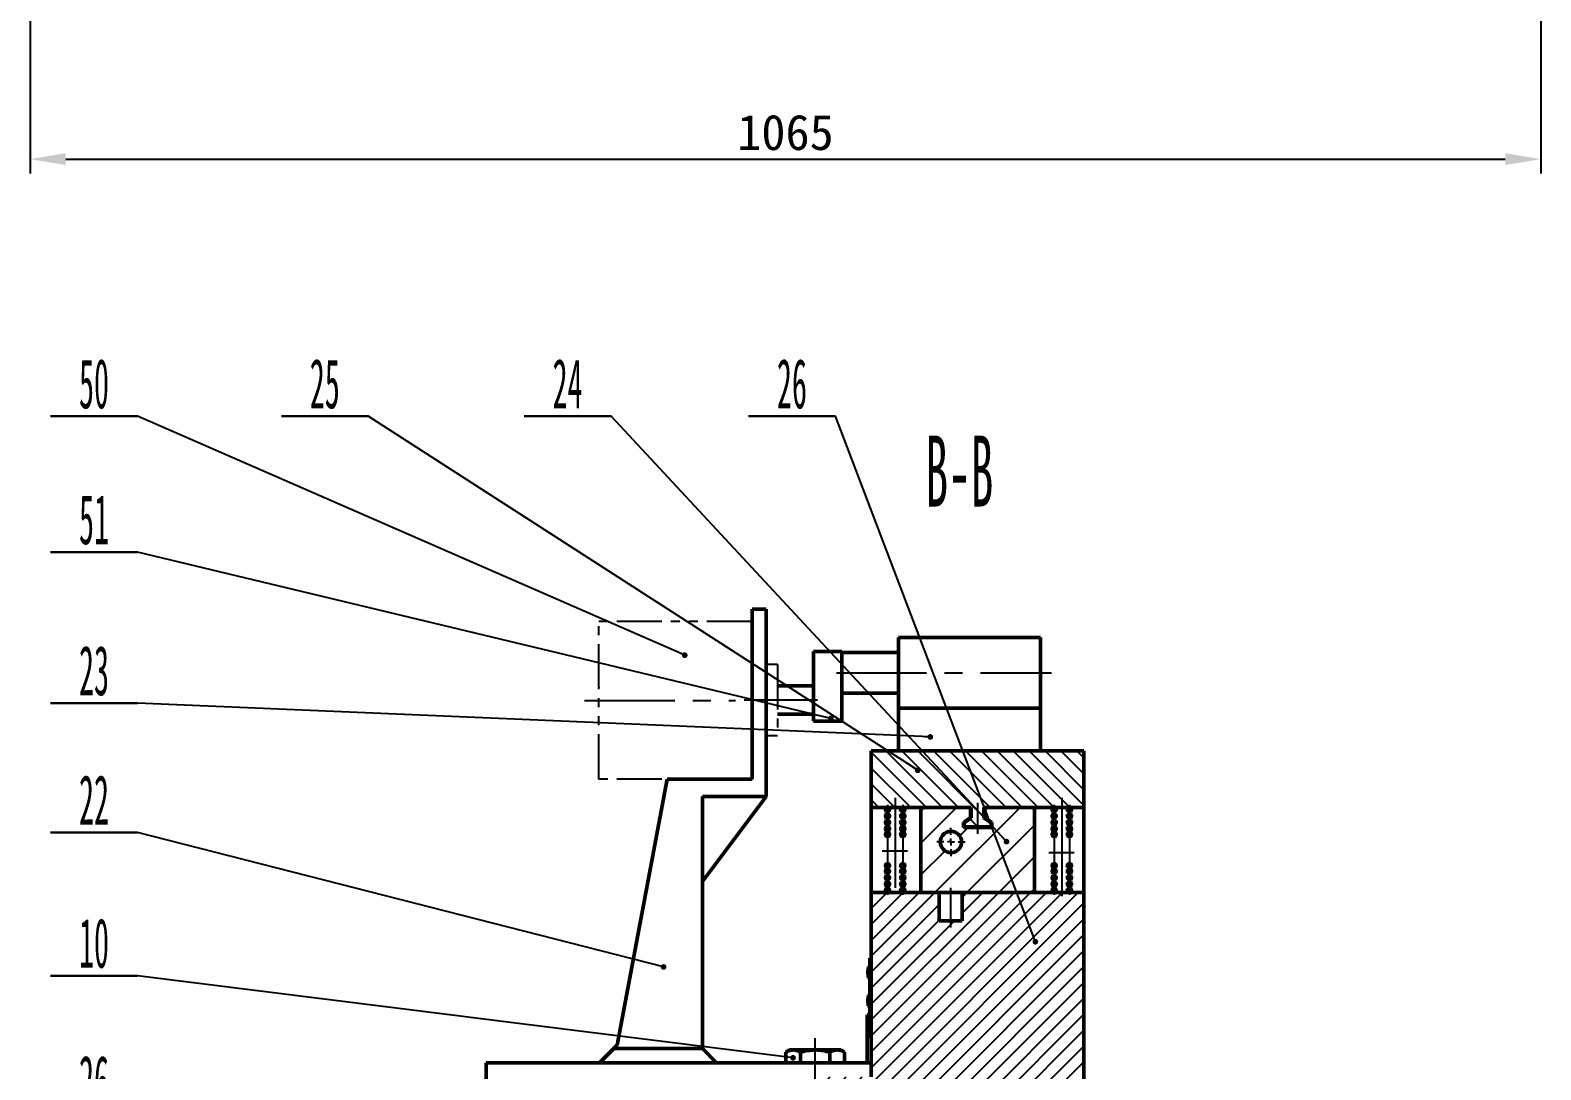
# Model space of a CAD drawing. Header units: millimetres. Extents: x 0 to 1189, y 0 to 841.
# Drawn here: x 753.8 to 966.8, y 398.4 to 545.1 of the extents above; entities that cross this region are included whole.
import ezdxf

# ---------------------------------------------------------------- set-up
doc = ezdxf.new("R2010")
doc.units = ezdxf.units.MM
doc.header["$PDSIZE"] = -1
doc.linetypes.add('CENTERX2', pattern=[20.32, 12.7, -2.54, 2.54, -2.54])
doc.linetypes.add('PHANTOM', pattern=[12.7, 6.35, -1.27, 1.27, -1.27, 1.27, -1.27])
for name, color, linetype in [('中心线', 1, 'CENTERX2'), ('剖面线', 6, 'Continuous'), ('双点划线', 2, 'PHANTOM'), ('尺寸线', 3, 'Continuous'), ('文字', 6, 'Continuous'), ('符号', 4, 'Continuous')]:
    doc.layers.add(name, color=color, linetype=linetype)
doc.layers.add('粗实线', color=255, linetype='Continuous', lineweight=50)
doc.styles.add('SLDTEXTSTYLE5', font='TXT', dxfattribs={"width": 0.44421})
doc.styles.add('SLDTEXTSTYLE7', font='TXT', dxfattribs={"width": 0.469})
doc.dimstyles.new('SLDDIMSTYLE1', dxfattribs={"dimtxt": 0.18, "dimasz": 0.8, "dimexe": 0, "dimexo": 0.0625, "dimgap": 0, "dimtad": 0, "dimtih": 1, "dimtoh": 1, "dimdec": 0, "dimrnd": 1e-09, "dimzin": 0, "dimdsep": 46, "dimtxsty": 'Standard', "dimblk1": 'DOT', "dimblk2": 'DOT', "dimsah": 1, "dimcen": 0.09, "dimadec": 0, "dimazin": 0, "dimtfac": 0.8, "dimtdec": 0, "dimtofl": 0, "dimtmove": 0, "dimatfit": 3, "dimldrblk": 'DOT', "dimfxl": 0, "dimfrac": 2, "dimtolj": 1, "dimtzin": 0, "dimarcsym": 0})
doc.dimstyles.new('副本 ISO-25', dxfattribs={"dimscale": 2, "dimtxt": 2.5, "dimasz": 2.5, "dimexe": 1, "dimexo": 0, "dimtad": 1, "dimtoh": 1, "dimlfac": 5, "dimdsep": 46, "dimtxsty": 'Standard', "dimcen": 2.5, "dimclrd": 3, "dimclre": 3, "dimadec": 0, "dimazin": 0, "dimtfac": 1, "dimtmove": 0, "dimatfit": 3, "dimfxl": 0, "dimarcsym": 0})

# ---------------------------------------------------------------- blocks, each defined once
blk = doc.blocks.new('SW_NOTE_0_75')
at = {"layer": '符号', "color": 0}
for p, q in [((-12.24, 0), (0, 0)), ((0, 0), (-12.24, 0)), ((-12.24, 0), (0, 0)), ((0, 0), (-12.24, 0)), ((-12.24, 0), (0, 0)), ((0, 0), (-12.24, 0))]:
    blk.add_line(p, q, dxfattribs=at)
at = {"layer": '符号', "color": 0, "insert": (-6.13, 8.12), "char_height": 7, "attachment_point": 2, "style": 'SLDTEXTSTYLE5'}
blk.add_mtext('50', dxfattribs=at)
blk = doc.blocks.new('_Dot')
at = {"color": 0, "linetype": 'ByBlock', "lineweight": -2}
blk.add_line((-0.5, 0), (-1, 0), dxfattribs=at)
at = {"color": 0, "linetype": 'ByBlock', "const_width": 0.5}
blk.add_lwpolyline([(-0.25, 0, 1), (0.25, 0, 1)], format="xyb", close=True, dxfattribs=at)
blk = doc.blocks.new('SW_NOTE_0_76')
at = {"layer": '符号', "color": 0}
for p, q in [((-12.24, 0), (0, 0)), ((0, 0), (-12.24, 0)), ((-12.24, 0), (0, 0)), ((0, 0), (-12.24, 0)), ((-12.24, 0), (0, 0)), ((0, 0), (-12.24, 0))]:
    blk.add_line(p, q, dxfattribs=at)
at = {"layer": '符号', "color": 0, "insert": (-6.13, 8.12), "char_height": 7, "attachment_point": 2, "style": 'SLDTEXTSTYLE5'}
blk.add_mtext('51', dxfattribs=at)
blk = doc.blocks.new('SW_NOTE_0_77')
at = {"layer": '符号', "color": 0}
for p, q in [((-12.24, 0), (0, 0)), ((0, 0), (-12.24, 0)), ((-12.24, 0), (0, 0)), ((0, 0), (-12.24, 0)), ((-12.24, 0), (0, 0)), ((0, 0), (-12.24, 0))]:
    blk.add_line(p, q, dxfattribs=at)
at = {"layer": '符号', "color": 0, "insert": (-6.13, 8.12), "char_height": 7, "attachment_point": 2, "style": 'SLDTEXTSTYLE5'}
blk.add_mtext('23', dxfattribs=at)
blk = doc.blocks.new('SW_NOTE_0_78')
at = {"layer": '符号', "color": 0}
for p, q in [((-12.24, 0), (0, 0)), ((0, 0), (-12.24, 0)), ((-12.24, 0), (0, 0)), ((0, 0), (-12.24, 0)), ((-12.24, 0), (0, 0)), ((0, 0), (-12.24, 0))]:
    blk.add_line(p, q, dxfattribs=at)
at = {"layer": '符号', "color": 0, "insert": (-6.13, 8.12), "char_height": 7, "attachment_point": 2, "style": 'SLDTEXTSTYLE5'}
blk.add_mtext('22', dxfattribs=at)
blk = doc.blocks.new('SW_NOTE_0_79')
at = {"layer": '符号', "color": 0}
for p, q in [((-12.24, 0), (0, 0)), ((0, 0), (-12.24, 0)), ((-12.24, 0), (0, 0)), ((0, 0), (-12.24, 0)), ((-12.24, 0), (0, 0)), ((0, 0), (-12.24, 0))]:
    blk.add_line(p, q, dxfattribs=at)
at = {"layer": '符号', "color": 0, "insert": (-6.13, 8.12), "char_height": 7, "attachment_point": 2, "style": 'SLDTEXTSTYLE5'}
blk.add_mtext('10', dxfattribs=at)
blk = doc.blocks.new('SW_NOTE_0_80')
at = {"layer": '符号', "color": 0}
for p, q in [((-12.24, 0), (0, 0)), ((0, 0), (-12.24, 0)), ((-12.24, 0), (0, 0)), ((0, 0), (-12.24, 0)), ((-12.24, 0), (0, 0)), ((0, 0), (-12.24, 0))]:
    blk.add_line(p, q, dxfattribs=at)
at = {"layer": '符号', "color": 0, "insert": (-6.13, 8.12), "char_height": 7, "attachment_point": 2, "style": 'SLDTEXTSTYLE5'}
blk.add_mtext('26', dxfattribs=at)
blk = doc.blocks.new('SW_NOTE_0_85')
at = {"layer": '符号', "color": 0}
for p, q in [((-12.24, 0), (0, 0)), ((0, 0), (-12.24, 0)), ((-12.24, 0), (0, 0)), ((0, 0), (-12.24, 0)), ((-12.24, 0), (0, 0)), ((0, 0), (-12.24, 0))]:
    blk.add_line(p, q, dxfattribs=at)
at = {"layer": '符号', "color": 0, "insert": (-6.13, 8.12), "char_height": 7, "attachment_point": 2, "style": 'SLDTEXTSTYLE5'}
blk.add_mtext('25', dxfattribs=at)
blk = doc.blocks.new('SW_NOTE_0_86')
at = {"layer": '符号', "color": 0}
for p, q in [((-12.24, 0), (0, 0)), ((0, 0), (-12.24, 0)), ((-12.24, 0), (0, 0)), ((0, 0), (-12.24, 0)), ((-12.24, 0), (0, 0)), ((0, 0), (-12.24, 0))]:
    blk.add_line(p, q, dxfattribs=at)
at = {"layer": '符号', "color": 0, "insert": (-6.13, 8.12), "char_height": 7, "attachment_point": 2, "style": 'SLDTEXTSTYLE5'}
blk.add_mtext('24', dxfattribs=at)
blk = doc.blocks.new('SW_NOTE_0_87')
at = {"layer": '符号', "color": 0}
for p, q in [((-12.24, 0), (0, 0)), ((0, 0), (-12.24, 0)), ((-12.24, 0), (0, 0)), ((0, 0), (-12.24, 0)), ((-12.24, 0), (0, 0)), ((0, 0), (-12.24, 0))]:
    blk.add_line(p, q, dxfattribs=at)
at = {"layer": '符号', "color": 0, "insert": (-6.13, 8.12), "char_height": 7, "attachment_point": 2, "style": 'SLDTEXTSTYLE5'}
blk.add_mtext('26', dxfattribs=at)
blk = doc.blocks.new('SW_CENTERMARKSYMBOL_42')
at = {"layer": '中心线', "color": 0}
for p, q in [((-1, 0), (-2, 0)), ((0, 0), (-0.5, 0)), ((0, 1), (0, 2)), ((0, 0), (0, 0.5)), ((0, 0), (0, -0.5)), ((0, 0), (0.5, 0)), ((1, 0), (2, 0)), ((0, -1), (0, -2))]:
    blk.add_line(p, q, dxfattribs=at)
blk = doc.blocks.new('*D171')
at = {"layer": 'Defpoints', "color": 0}
for p in [(753.81, 574.71), (966.81, 574.71), (966.81, 526.86)]:
    blk.add_point(p, dxfattribs=at)
at = {"layer": '尺寸线', "color": 3, "lineweight": -2}
for p, q in [((753.81, 574.71), (753.81, 524.86)), ((966.81, 574.71), (966.81, 524.86)), ((758.81, 526.86), (961.81, 526.86))]:
    blk.add_line(p, q, dxfattribs=at)
at = {"layer": '尺寸线', "color": 3}
for points in [[(758.81, 527.7), (758.81, 526.03), (753.81, 526.86)], [(961.81, 527.7), (961.81, 526.03), (966.81, 526.86)]]:
    blk.add_solid(points, dxfattribs=at)
at = {"layer": '尺寸线', "color": 0, "insert": (860.31, 530.61), "char_height": 5, "attachment_point": 5}
blk.add_mtext('1065', dxfattribs=at)

msp = doc.modelspace()

# ---------------------------------------------------------------- hatches: boundary and pattern name
at = {"layer": '剖面线'}
h = msp.add_hatch(dxfattribs=at)
h.set_pattern_fill('ANSI31', color=256, scale=0.5, angle=90)
h.paths.add_polyline_path([(902.3995, 443.3971), (872.3995, 443.3971), (872.3995, 435.3971), (886.3995, 435.3971), (886.4995, 435.3971), (886.4995, 433.9311), (886.4572, 433.9012), (885.4995, 433.224), (885.4995, 432.6686), (889.2995, 432.6686), (889.2995, 433.224), (888.3417, 433.9012), (888.2995, 433.9311), (888.2995, 435.3971), (888.3995, 435.3971), (902.3995, 435.3971)])
h = msp.add_hatch(dxfattribs=at)
h.set_pattern_fill('ANSI31', color=256)
h.paths.add_polyline_path([(895.3995, 435.3971), (888.3995, 435.3971), (888.3995, 433.9828), (889.3995, 433.2757), (889.3995, 432.5686), (885.3995, 432.5686), (885.3995, 433.2757), (886.3995, 433.9828), (886.3995, 435.3971), (879.3995, 435.3971), (879.3995, 423.3971), (895.3995, 423.3971)])
h.paths.add_polyline_path([(885.138, 430.5437, -1), (882.138, 430.5437, -1)], flags=16)
h = msp.add_hatch(dxfattribs=at)
h.set_pattern_fill('ANSI31', color=256, scale=0.5)
h.paths.add_polyline_path([(902.3995, 423.3971), (885.2104, 423.3971), (885.2104, 419.3971), (881.9739, 419.3971), (881.9739, 423.3971), (879.3995, 423.3971), (872.3995, 423.3971), (872.3995, 399.3971), (872.3995, 397.3971), (864.4958, 397.3971), (864.4958, 393.3971), (880.5921, 393.3971), (902.3995, 393.3971)])
at = {"layer": '粗实线'}
h = msp.add_hatch(color=256, dxfattribs=at)
h.dxf.hatch_style = 1
h.paths.add_polyline_path([(874.9978, 435.0971, 0.41421356), (874.6978, 435.3971), (874.6978, 434.7971, 0.41421356)])
h.paths.add_polyline_path([(877.1474, 435.0971, 0.41421356), (876.8474, 435.3971), (876.8474, 434.7971, 0.41421356)])
h.paths.add_polyline_path([(876.8474, 435.3971, 0.41421356), (876.5474, 435.0971, 0.41421356), (876.8474, 434.7971)])
h.paths.add_polyline_path([(874.6978, 435.3971, 0.41421356), (874.3978, 435.0971, 0.41421356), (874.6978, 434.7971)])
h.paths.add_polyline_path([(874.6978, 434.4971, 0.41421356), (874.3978, 434.1971, 0.41421356), (874.6978, 433.8971)])
h.paths.add_polyline_path([(874.6978, 434.4971), (874.6978, 433.8971, 0.41421356), (874.9978, 434.1971, 0.41421356)])
h.paths.add_polyline_path([(876.8474, 434.4971, 0.41421356), (876.5474, 434.1971, 0.41421356), (876.8474, 433.8971)])
h.paths.add_polyline_path([(877.1474, 434.1971, 0.41421356), (876.8474, 434.4971), (876.8474, 433.8971, 0.41421356)])
h.paths.add_polyline_path([(876.8474, 433.5971), (876.8474, 432.9971, 0.41421356), (877.1474, 433.2971, 0.41421356)])
h.paths.add_polyline_path([(876.8474, 433.5971, 0.41421356), (876.5474, 433.2971, 0.41421356), (876.8474, 432.9971)])
h.paths.add_polyline_path([(874.6978, 433.5971), (874.6978, 432.9971, 0.41421356), (874.9978, 433.2971, 0.41421356)])
h.paths.add_polyline_path([(874.6978, 433.5971, 0.41421356), (874.3978, 433.2971, 0.41421356), (874.6978, 432.9971)])
h.paths.add_polyline_path([(874.6978, 432.6971), (874.6978, 432.0971, 0.41421356), (874.9978, 432.3971, 0.41421356)])
h.paths.add_polyline_path([(874.6978, 432.6971, 0.41421356), (874.3978, 432.3971, 0.41421356), (874.6978, 432.0971)])
h.paths.add_polyline_path([(874.6978, 431.8971, 0.41421356), (874.3978, 431.5971, 0.41421356), (874.6978, 431.2971)])
h.paths.add_polyline_path([(874.9978, 431.5971, 0.41421356), (874.6978, 431.8971), (874.6978, 431.2971, 0.41421356)])
h.paths.add_polyline_path([(876.8474, 432.6971, 0.41421356), (876.5474, 432.3971, 0.41421356), (876.8474, 432.0971)])
h.paths.add_polyline_path([(877.1474, 432.3971, 0.41421356), (876.8474, 432.6971), (876.8474, 432.0971, 0.41421356)])
h.paths.add_polyline_path([(876.8474, 431.8971, 0.41421356), (876.5474, 431.5971, 0.41421356), (876.8474, 431.2971)])
h.paths.add_polyline_path([(876.8474, 431.8971), (876.8474, 431.2971, 0.41421356), (877.1474, 431.5971, 0.41421356)])
h.paths.add_polyline_path([(874.6978, 427.4971), (874.6978, 426.8971, 0.41421356), (874.9978, 427.1971, 0.41421356)])
h.paths.add_polyline_path([(874.6978, 427.4971, 0.41421356), (874.3978, 427.1971, 0.41421356), (874.6978, 426.8971)])
h.paths.add_polyline_path([(876.8474, 427.4971, 0.41421356), (876.5474, 427.1971, 0.41421356), (876.8474, 426.8971)])
h.paths.add_polyline_path([(876.8474, 427.4971), (876.8474, 426.8971, 0.41421356), (877.1474, 427.1971, 0.41421356)])
h.paths.add_polyline_path([(874.6978, 426.6971), (874.6978, 426.0971, 0.41421356), (874.9978, 426.3971, 0.41421356)])
h.paths.add_polyline_path([(874.6978, 426.6971, 0.41421356), (874.3978, 426.3971, 0.41421356), (874.6978, 426.0971)])
h.paths.add_polyline_path([(874.6978, 425.7971, 0.41421356), (874.3978, 425.4971, 0.41421356), (874.6978, 425.1971)])
h.paths.add_polyline_path([(874.9978, 425.4971, 0.41421356), (874.6978, 425.7971), (874.6978, 425.1971, 0.41421356)])
h.paths.add_polyline_path([(874.6978, 424.8971), (874.6978, 424.2971, 0.41421356), (874.9978, 424.5971, 0.41421356)])
h.paths.add_polyline_path([(874.6978, 424.8971, 0.41421356), (874.3978, 424.5971, 0.41421356), (874.6978, 424.2971)])
h.paths.add_polyline_path([(874.6978, 423.9971, 0.41421356), (874.3978, 423.6971, 0.41421356), (874.6978, 423.3971)])
h.paths.add_polyline_path([(874.6978, 423.9971), (874.6978, 423.3971, 0.41421356), (874.9978, 423.6971, 0.41421356)])
h.paths.add_polyline_path([(876.8474, 423.9971, 0.41421356), (876.5474, 423.6971, 0.41421356), (876.8474, 423.3971)])
h.paths.add_polyline_path([(877.1474, 423.6971, 0.41421356), (876.8474, 423.9971), (876.8474, 423.3971, 0.41421356)])
h.paths.add_polyline_path([(876.8474, 424.8971), (876.8474, 424.2971, 0.41421356), (877.1474, 424.5971, 0.41421356)])
h.paths.add_polyline_path([(876.8474, 424.8971, 0.41421356), (876.5474, 424.5971, 0.41421356), (876.8474, 424.2971)])
h.paths.add_polyline_path([(876.8474, 425.7971, 0.41421356), (876.5474, 425.4971, 0.41421356), (876.8474, 425.1971)])
h.paths.add_polyline_path([(877.1474, 425.4971, 0.41421356), (876.8474, 425.7971), (876.8474, 425.1971, 0.41421356)])
h.paths.add_polyline_path([(876.8474, 426.6971), (876.8474, 426.0971, 0.41421356), (877.1474, 426.3971, 0.41421356)])
h.paths.add_polyline_path([(876.8474, 426.6971, 0.41421356), (876.5474, 426.3971, 0.41421356), (876.8474, 426.0971)])
h = msp.add_hatch(color=256, dxfattribs=at)
h.dxf.hatch_style = 1
h.paths.add_polyline_path([(898.1992, 435.3971, 0.41421356), (897.8992, 435.0971, 0.41421356), (898.1992, 434.7971)])
h.paths.add_polyline_path([(898.4992, 435.0971, 0.41421356), (898.1992, 435.3971), (898.1992, 434.7971, 0.41421356)])
h.paths.add_polyline_path([(898.1992, 434.4971), (898.1992, 433.8971, 0.41421356), (898.4992, 434.1971, 0.41421356)])
h.paths.add_polyline_path([(898.1992, 434.4971, 0.41421356), (897.8992, 434.1971, 0.41421356), (898.1992, 433.8971)])
h.paths.add_polyline_path([(898.1992, 433.5971, 0.41421356), (897.8992, 433.2971, 0.41421356), (898.1992, 432.9971)])
h.paths.add_polyline_path([(898.4992, 433.2971, 0.41421356), (898.1992, 433.5971), (898.1992, 432.9971, 0.41421356)])
h.paths.add_polyline_path([(898.4992, 432.3971, 0.41421356), (898.1992, 432.6971), (898.1992, 432.0971, 0.41421356)])
h.paths.add_polyline_path([(898.1992, 432.6971, 0.41421356), (897.8992, 432.3971, 0.41421356), (898.1992, 432.0971)])
h.paths.add_polyline_path([(898.1992, 431.8971, 0.41421356), (897.8992, 431.5971, 0.41421356), (898.1992, 431.2971)])
h.paths.add_polyline_path([(898.1992, 431.8971), (898.1992, 431.2971, 0.41421356), (898.4992, 431.5971, 0.41421356)])
h.paths.add_polyline_path([(900.3487, 431.8971, 0.41421356), (900.0487, 431.5971, 0.41421356), (900.3487, 431.2971)])
h.paths.add_polyline_path([(900.3487, 431.8971), (900.3487, 431.2971, 0.41421356), (900.6487, 431.5971, 0.41421356)])
h.paths.add_polyline_path([(900.3487, 432.6971), (900.3487, 432.0971, 0.41421356), (900.6487, 432.3971, 0.41421356)])
h.paths.add_polyline_path([(900.3487, 432.6971, 0.41421356), (900.0487, 432.3971, 0.41421356), (900.3487, 432.0971)])
h.paths.add_polyline_path([(900.3487, 433.5971, 0.41421356), (900.0487, 433.2971, 0.41421356), (900.3487, 432.9971)])
h.paths.add_polyline_path([(900.6487, 433.2971, 0.41421356), (900.3487, 433.5971), (900.3487, 432.9971, 0.41421356)])
h.paths.add_polyline_path([(900.6487, 434.1971, 0.41421356), (900.3487, 434.4971), (900.3487, 433.8971, 0.41421356)])
h.paths.add_polyline_path([(900.3487, 434.4971, 0.41421356), (900.0487, 434.1971, 0.41421356), (900.3487, 433.8971)])
h.paths.add_polyline_path([(900.3487, 435.3971, 0.41421356), (900.0487, 435.0971, 0.41421356), (900.3487, 434.7971)])
h.paths.add_polyline_path([(900.3487, 435.3971), (900.3487, 434.7971, 0.41421356), (900.6487, 435.0971, 0.41421356)])
h.paths.add_polyline_path([(898.4992, 427.1971, 0.41421356), (898.1992, 427.4971), (898.1992, 426.8971, 0.41421356)])
h.paths.add_polyline_path([(898.1992, 427.4971, 0.41421356), (897.8992, 427.1971, 0.41421356), (898.1992, 426.8971)])
h.paths.add_polyline_path([(898.1992, 426.6971), (898.1992, 426.0971, 0.41421356), (898.4992, 426.3971, 0.41421356)])
h.paths.add_polyline_path([(898.1992, 426.6971, 0.41421356), (897.8992, 426.3971, 0.41421356), (898.1992, 426.0971)])
h.paths.add_polyline_path([(900.6487, 427.1971, 0.41421356), (900.3487, 427.4971), (900.3487, 426.8971, 0.41421356)])
h.paths.add_polyline_path([(900.3487, 427.4971, 0.41421356), (900.0487, 427.1971, 0.41421356), (900.3487, 426.8971)])
h.paths.add_polyline_path([(900.3487, 426.6971, 0.41421356), (900.0487, 426.3971, 0.41421356), (900.3487, 426.0971)])
h.paths.add_polyline_path([(900.6487, 426.3971, 0.41421356), (900.3487, 426.6971), (900.3487, 426.0971, 0.41421356)])
h.paths.add_polyline_path([(900.3487, 425.7971), (900.3487, 425.1971, 0.41421356), (900.6487, 425.4971, 0.41421356)])
h.paths.add_polyline_path([(900.3487, 425.7971, 0.41421356), (900.0487, 425.4971, 0.41421356), (900.3487, 425.1971)])
h.paths.add_polyline_path([(900.3487, 424.8971, 0.41421356), (900.0487, 424.5971, 0.41421356), (900.3487, 424.2971)])
h.paths.add_polyline_path([(900.3487, 424.8971), (900.3487, 424.2971, 0.41421356), (900.6487, 424.5971, 0.41421356)])
h.paths.add_polyline_path([(898.1992, 425.7971), (898.1992, 425.1971, 0.41421356), (898.4992, 425.4971, 0.41421356)])
h.paths.add_polyline_path([(898.1992, 425.7971, 0.41421356), (897.8992, 425.4971, 0.41421356), (898.1992, 425.1971)])
h.paths.add_polyline_path([(898.1992, 424.8971, 0.41421356), (897.8992, 424.5971, 0.41421356), (898.1992, 424.2971)])
h.paths.add_polyline_path([(898.4992, 424.5971, 0.41421356), (898.1992, 424.8971), (898.1992, 424.2971, 0.41421356)])
h.paths.add_polyline_path([(898.1992, 423.9971), (898.1992, 423.3971, 0.41421356), (898.4992, 423.6971, 0.41421356)])
h.paths.add_polyline_path([(898.1992, 423.9971, 0.41421356), (897.8992, 423.6971, 0.41421356), (898.1992, 423.3971)])
h.paths.add_polyline_path([(900.6487, 423.6971, 0.41421356), (900.3487, 423.9971), (900.3487, 423.3971, 0.41421356)])
h.paths.add_polyline_path([(900.3487, 423.9971, 0.41421356), (900.0487, 423.6971, 0.41421356), (900.3487, 423.3971)])

# ---------------------------------------------------------------- linework, layer by layer
at = {"layer": '中心线'}
for p, q in [((867.4852, 454.3894), (897.8264, 454.3894)), ((831.9895, 450.5104), (853.2636, 450.5104)), ((864.8121, 450.5637), (854.4643, 450.5637)), ((875.7726, 436.7514), (875.7726, 422.8239)), ((899.274, 436.7514), (899.274, 422.8239)), ((874.6978, 435.7714), (874.6978, 422.9357)), ((876.8474, 435.7714), (876.8474, 422.9688)), ((887.3995, 436.0687), (887.3995, 431.7012)), ((898.1992, 435.7714), (898.1992, 422.9357)), ((899.274, 435.6086), (899.274, 422.5359)), ((900.3487, 435.7714), (900.3487, 422.9688)), ((873.9585, 429.3053), (877.5214, 429.3053)), ((897.4599, 429.0722), (901.0228, 429.0722)), ((883.5921, 424.0486), (883.5921, 418.4873)), ((864.4958, 376.6771), (864.4958, 402.8575))]:
    msp.add_line(p, q, dxfattribs=at)
at = {"layer": '双点划线'}
for p, q in [((833.9895, 439.3971), (833.9895, 461.6237)), ((855.5895, 461.6237), (833.9895, 461.6237)), ((855.5895, 461.3971), (855.5895, 439.3971)), ((859.1895, 455.5637), (857.5895, 455.5637)), ((859.1895, 455.5637), (859.1895, 445.5637)), ((833.9895, 452.3571), (833.9895, 452.2637)), ((857.5895, 445.5637), (859.1895, 445.5637)), ((855.5895, 439.3971), (833.9895, 439.3971))]:
    msp.add_line(p, q, dxfattribs=at)
at = {"layer": '粗实线'}
for p, q in [((855.5895, 461.3971), (855.5895, 463.3971)), ((855.5895, 463.3971), (857.5895, 463.3971)), ((857.5895, 463.3971), (857.5895, 461.3971)), ((855.5895, 461.3971), (855.5895, 439.3971)), ((857.5895, 436.9689), (857.5895, 461.3971)), ((896.253, 459.3971), (876.253, 459.3971)), ((876.253, 459.3971), (876.253, 449.3971)), ((896.253, 459.3971), (896.253, 449.3971)), ((868.253, 457.3971), (864.253, 457.3971)), ((864.253, 457.3971), (864.253, 457.2564)), ((864.253, 457.2564), (864.253, 453.7112)), ((868.253, 457.3971), (868.253, 457.2564)), ((876.253, 457.2717), (868.253, 457.2717)), ((868.253, 457.2564), (868.253, 453.7112)), ((864.253, 453.7112), (864.253, 448.567)), ((868.253, 453.7112), (868.253, 451.5277)), ((864.253, 452.5637), (859.1895, 452.5637)), ((864.253, 452.5637), (864.253, 451.9571)), ((868.253, 448.5637), (868.253, 451.9571)), ((868.253, 451.5224), (876.253, 451.5224)), ((859.1895, 448.5637), (864.267, 448.5637)), ((864.253, 448.5637), (864.253, 447.5637)), ((864.253, 447.5637), (868.253, 447.5637)), ((868.253, 448.5637), (868.253, 447.5637)), ((896.253, 449.3971), (876.253, 449.3971)), ((876.253, 443.3971), (876.253, 449.3971)), ((896.253, 443.3971), (896.253, 449.3971)), ((872.3995, 443.3971), (872.3995, 435.3971)), ((902.3995, 443.3971), (872.3995, 443.3971)), ((902.3995, 443.3971), (902.3995, 435.3971)), ((836.5579, 401.8628), (843.6477, 439.3971)), ((855.5895, 439.3971), (843.6477, 439.3971)), ((848.5921, 436.9689), (857.5895, 436.9689)), ((848.5921, 401.3971), (848.5921, 436.9689)), ((857.5895, 436.9689), (848.5921, 424.9689)), ((872.3995, 435.3971), (886.3995, 435.3971)), ((872.3995, 435.3971), (872.3995, 427.3971)), ((872.3995, 435.3971), (872.3995, 423.3971)), ((886.3995, 435.3971), (879.3995, 435.3971)), ((879.3995, 435.3971), (879.3995, 423.3971)), ((886.3995, 435.3971), (886.3995, 433.9828)), ((886.3995, 435.3971), (886.3995, 433.9828)), ((886.3995, 435.3971), (886.4995, 435.3971)), ((886.4995, 435.3971), (886.4995, 433.9311)), ((888.2995, 433.9311), (888.2995, 435.3971)), ((888.3995, 435.3971), (888.2995, 435.3971)), ((888.3995, 433.9828), (888.3995, 435.3971)), ((895.3995, 435.3971), (888.3995, 435.3971)), ((888.3995, 435.3971), (902.3995, 435.3971)), ((888.3995, 433.9828), (888.3995, 435.3971)), ((895.3995, 435.3971), (895.3995, 423.3971)), ((902.3995, 435.3971), (902.3995, 427.3971)), ((886.3995, 433.9828), (885.3995, 433.2757)), ((886.3995, 433.9828), (885.3995, 433.2757)), ((885.3995, 433.2757), (885.3995, 432.5686)), ((885.3995, 433.2757), (885.3995, 432.5686)), ((885.3995, 432.5686), (889.3995, 432.5686)), ((885.3995, 432.5686), (889.3995, 432.5686)), ((886.4572, 433.9012), (885.4995, 433.224)), ((885.4995, 433.224), (885.4995, 432.6686)), ((885.4995, 432.6686), (889.2995, 432.6686)), ((886.4572, 433.9012), (886.4995, 433.9311)), ((888.3417, 433.9012), (888.2995, 433.9311)), ((889.2995, 433.224), (888.3417, 433.9012)), ((889.3995, 433.2757), (888.3995, 433.9828)), ((889.3995, 433.2757), (888.3995, 433.9828)), ((889.2995, 432.6686), (889.2995, 433.224)), ((889.3768, 432.6686), (889.3995, 432.6686)), ((889.3995, 432.5686), (889.3995, 433.2757)), ((889.3995, 432.5686), (889.3995, 433.2757)), ((872.3995, 423.3971), (872.3995, 427.3971)), ((902.3995, 427.3971), (902.3995, 423.3971)), ((872.3995, 423.3971), (872.3995, 399.3971)), ((881.9739, 423.3971), (872.3995, 423.3971)), ((879.3995, 423.3971), (895.3995, 423.3971)), ((881.9739, 419.3971), (881.9739, 423.3971)), ((902.3995, 423.3971), (885.2104, 423.3971)), ((885.2104, 423.3971), (885.2104, 419.3971)), ((902.3995, 393.3971), (902.3995, 423.3971)), ((885.2104, 419.3971), (881.9739, 419.3971)), ((872.2104, 414.1322), (872.2104, 412.9929)), ((872.3995, 414.1322), (872.2104, 414.1322)), ((871.965, 412.8512), (871.965, 412.5052)), ((871.965, 411.7592), (871.965, 412.5052)), ((871.965, 411.4132), (872.2647, 411.2402)), ((872.2104, 411.2716), (872.2104, 408.9929)), ((872.2647, 413.0242), (872.3995, 413.1021)), ((872.3995, 411.1624), (872.2647, 411.2402)), ((872.2647, 409.0242), (872.3995, 409.1021)), ((871.965, 408.8512), (871.965, 408.5052)), ((871.965, 407.7592), (871.965, 408.5052)), ((871.965, 407.4132), (872.2647, 407.2402)), ((872.2104, 407.2716), (872.2104, 406.1322)), ((872.3995, 407.1624), (872.2647, 407.2402)), ((871.8286, 403.1621), (871.8286, 406.1322)), ((871.8286, 406.1322), (872.2104, 406.1322)), ((872.2104, 403.365), (872.2104, 406.1322)), ((872.2104, 406.1322), (872.3995, 406.1322)), ((872.3995, 403.5541), (871.8286, 402.9832)), ((872.0075, 403.1621), (871.8286, 403.1621)), ((871.8286, 402.9832), (871.8286, 403.1621)), ((871.8286, 399.3971), (871.8286, 402.9832)), ((834.0921, 399.3971), (836.0921, 401.3971)), ((836.5579, 401.8628), (836.0921, 401.3971)), ((836.0921, 401.3971), (848.5921, 401.3971)), ((850.5921, 399.3971), (848.5921, 401.3971)), ((860.8958, 401.1971), (860.3389, 400.8755)), ((860.3389, 399.3971), (860.3389, 400.8755)), ((861.3781, 401.1971), (860.8958, 401.1971)), ((864.4958, 401.1971), (861.3781, 401.1971)), ((862.4173, 399.3971), (862.4173, 400.8755)), ((867.6135, 401.1971), (864.4958, 401.1971)), ((866.5743, 399.3971), (866.5743, 400.8755)), ((867.6135, 401.1971), (868.0958, 401.1971)), ((868.6527, 400.8755), (868.0958, 401.1971)), ((868.6527, 399.3971), (868.6527, 400.8755)), ((818.0921, 393.3971), (818.0921, 399.3971)), ((818.0921, 399.3971), (872.3995, 399.3971)), ((872.3995, 399.3971), (872.3995, 397.3971))]:
    msp.add_line(p, q, dxfattribs=at)
at = {"layer": '粗实线', "flags": 128}
for points in [[(872.2973, 412.1358), (872.3353, 412.3929), (872.3995, 412.552)], [(872.3995, 411.7125), (872.3332, 411.8784), (872.2973, 412.1358)], [(872.2973, 408.1358), (872.3353, 408.3929), (872.3995, 408.552)], [(872.3995, 407.7125), (872.3332, 407.8784), (872.2973, 408.1358)]]:
    msp.add_lwpolyline(points, dxfattribs=at)
at = {"layer": '粗实线'}
for centre, radius in [((874.6978, 435.0971), 0.3), ((876.8474, 435.0971), 0.3), ((898.1992, 435.0971), 0.3), ((900.3487, 435.0971), 0.3), ((874.6978, 434.1971), 0.3), ((874.6978, 433.2971), 0.3), ((874.6978, 432.3971), 0.3), ((876.8474, 434.1971), 0.3), ((876.8474, 433.2971), 0.3), ((876.8474, 432.3971), 0.3), ((898.1992, 434.1971), 0.3), ((898.1992, 433.2971), 0.3), ((898.1992, 432.3971), 0.3), ((900.3487, 434.1971), 0.3), ((900.3487, 433.2971), 0.3), ((900.3487, 432.3971), 0.3), ((874.6978, 431.5971), 0.3), ((876.8474, 431.5971), 0.3), ((883.638, 430.5437), 1.5), ((898.1992, 431.5971), 0.3), ((900.3487, 431.5971), 0.3), ((874.6978, 427.1971), 0.3), ((874.6978, 426.3971), 0.3), ((876.8474, 427.1971), 0.3), ((876.8474, 426.3971), 0.3), ((898.1992, 427.1971), 0.3), ((898.1992, 426.3971), 0.3), ((900.3487, 427.1971), 0.3), ((900.3487, 426.3971), 0.3), ((874.6978, 425.4971), 0.3), ((874.6978, 424.5971), 0.3), ((874.6978, 423.6971), 0.3), ((876.8474, 425.4971), 0.3), ((876.8474, 424.5971), 0.3), ((876.8474, 423.6971), 0.3), ((898.1992, 425.4971), 0.3), ((898.1992, 424.5971), 0.3), ((898.1992, 423.6971), 0.3), ((900.3487, 425.4971), 0.3), ((900.3487, 424.5971), 0.3), ((900.3487, 423.6971), 0.3)]:
    msp.add_circle(centre, radius, dxfattribs=at)
for centre, start, end in [((873.2104, 412.1322), 163.326906, 196.673094), ((873.2104, 412.1322), 136.673094, 163.326906), ((873.2104, 412.1322), 196.673094, 223.326906), ((873.2104, 408.1322), 136.673094, 163.326906), ((873.2104, 408.1322), 163.326906, 196.673094), ((873.2104, 408.1322), 196.673094, 223.326906)]:
    msp.add_arc(centre, 1.3, start, end, dxfattribs=at)
for points, knots in [([(872.2647, 413.0242), (872.2518, 413.0168), (872.1517, 412.959), (872.0519, 412.9014), (871.965, 412.8512)], [0, 0, 0, 0, 0.12830296, 1, 1, 1, 1]), ([(871.965, 411.7592), (871.965, 411.7347), (871.965, 411.619), (871.965, 411.5039), (871.965, 411.4132)], [0, 0, 0, 0, 0.212570752, 1, 1, 1, 1]), ([(872.2647, 409.0242), (872.2518, 409.0168), (872.1517, 408.959), (872.0519, 408.9014), (871.965, 408.8512)], [0, 0, 0, 0, 0.12830296, 1, 1, 1, 1]), ([(871.965, 407.7592), (871.965, 407.7347), (871.965, 407.619), (871.965, 407.5039), (871.965, 407.4132)], [0, 0, 0, 0, 0.212570752, 1, 1, 1, 1]), ([(860.3389, 400.8755), (860.5077, 400.9654), (860.8483, 401.1468), (861.2004, 401.1802), (861.3781, 401.1971)], [0, 0, 0, 0, 0.49545796, 1, 1, 1, 1]), ([(861.3781, 401.1971), (861.4028, 401.1967), (861.5893, 401.1938), (861.941, 401.1235), (862.2576, 400.9587), (862.4173, 400.8755)], [0, 0, 0, 0, 0.070107087, 0.530793236, 1, 1, 1, 1]), ([(862.4173, 400.8755), (862.7549, 400.9654), (863.4362, 401.1468), (864.1405, 401.1802), (864.4958, 401.1971)], [0, 0, 0, 0, 0.495457963, 1, 1, 1, 1]), ([(864.4958, 401.1971), (864.5451, 401.1967), (864.9182, 401.1938), (865.6216, 401.1235), (866.2548, 400.9587), (866.5743, 400.8755)], [0, 0, 0, 0, 0.070107087, 0.530793236, 1, 1, 1, 1]), ([(866.5743, 400.8755), (866.6511, 400.9175), (866.8582, 401.0307), (867.2046, 401.1649), (867.4766, 401.1863), (867.6135, 401.1971)], [0, 0, 0, 0, 0.22665983, 0.61085078, 1, 1, 1, 1]), ([(867.6135, 401.1971), (867.6994, 401.1927), (867.9174, 401.1816), (868.2666, 401.0799), (868.5235, 400.9439), (868.6527, 400.8755)], [0, 0, 0, 0, 0.2441807, 0.62003708, 1, 1, 1, 1])]:
    msp.add_open_spline(points, degree=3, knots=knots, dxfattribs=at)

# ---------------------------------------------------------------- block references
at = {"layer": '中心线'}
msp.add_blockref('SW_CENTERMARKSYMBOL_42', (883.638, 430.5437), dxfattribs=at)
at = {"layer": '符号'}
for name, p in [('SW_NOTE_0_75', (768.9342, 490.585)), ('SW_NOTE_0_85', (801.4739, 490.585)), ('SW_NOTE_0_86', (835.7143, 490.585)), ('SW_NOTE_0_87', (867.3469, 490.585)), ('SW_NOTE_0_76', (768.9342, 471.424)), ('SW_NOTE_0_77', (768.9342, 450.1088)), ('SW_NOTE_0_78', (768.9342, 431.8548)), ('SW_NOTE_0_79', (768.9342, 411.6734)), ('SW_NOTE_0_80', (768.9342, 392.2857))]:
    msp.add_blockref(name, p, dxfattribs=at)

# ---------------------------------------------------------------- texts
at = {"layer": '文字', "insert": (884.8348, 487.8617), "char_height": 10, "attachment_point": 2, "style": 'SLDTEXTSTYLE7'}
msp.add_mtext('B-B', dxfattribs=at)

# ---------------------------------------------------------------- dimensions: what is measured, and where the dimension line sits
at = {"layer": '尺寸线'}
dim = msp.add_linear_dim(base=(966.8104, 526.8628), p1=(753.8104, 574.7066), p2=(966.8104, 574.7066), dimstyle='副本 ISO-25', dxfattribs=at)
dim.commit()
dim.dimension.update_dxf_attribs({"geometry": '*D171', "text_midpoint": (860.3104, 530.6128)})

# ---------------------------------------------------------------- leaders
at = {"layer": '符号'}
for points in [[(846.1036, 456.8895), (768.9342, 490.585)], [(878.9557, 440.6451), (801.4739, 490.585)], [(891.4751, 430.5867), (835.7143, 490.585)], [(895.5413, 416.4622), (867.3469, 490.585)], [(866.7183, 447.9758), (768.9342, 471.424)], [(880.7305, 445.3545), (768.9342, 450.1088)], [(843.1291, 412.9046), (768.9342, 431.8548)], [(861.3787, 400.0852), (768.9342, 411.6734)]]:
    msp.add_leader(points, dimstyle='SLDDIMSTYLE1', dxfattribs=at)

doc.saveas('drawing.dxf')
